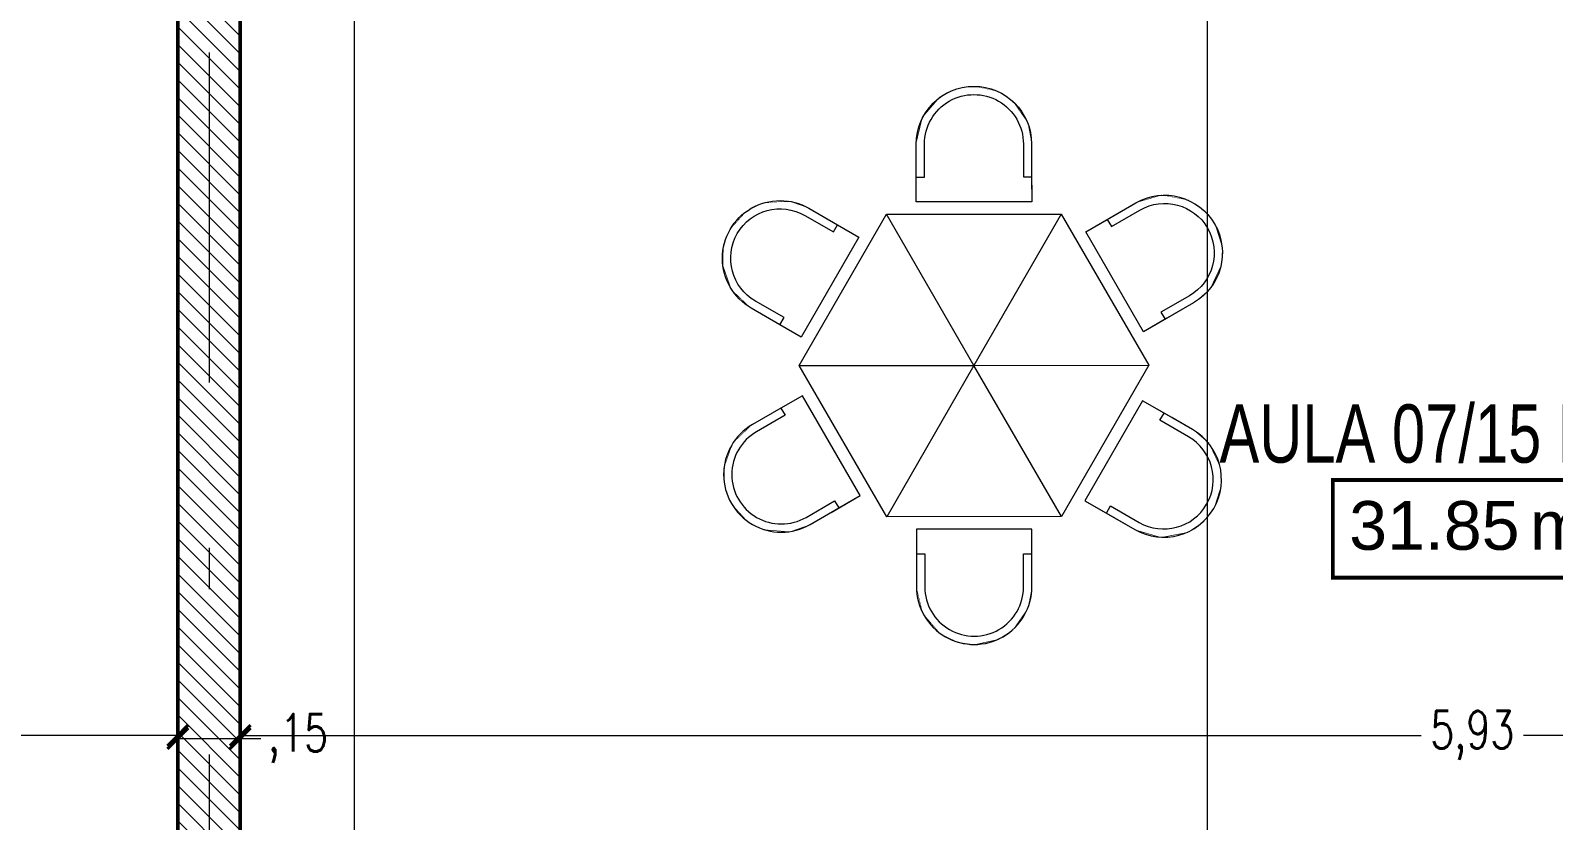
# Model space of a CAD drawing. Header units: millimetres. Extents: x 216 to 2687, y 57 to 1099.
# Drawn here: x 232.143 to 235.806, y 90.735 to 92.635 of the extents above; entities that cross this region are included whole.
import ezdxf
from ezdxf.enums import TextEntityAlignment as Align

# ---------------------------------------------------------------- set-up
doc = ezdxf.new("R2010")
doc.units = ezdxf.units.MM
doc.header["$LTSCALE"] = 0.5
doc.set_wipeout_variables(frame=1)
doc.header["$PDMODE"] = 35
doc.linetypes.add('DASHDOT2', pattern=[12.7, 6.35, -3.175, 0, -3.175])
for name, color, linetype, lineweight in [('A-COTAS', 7, 'Continuous', 9), ('A-EJES', 7, 'DASHDOT2', 9), ('A-MUEB', 48, 'Continuous', 18), ('A-MUEB-SILL', 46, 'Continuous', 15), ('A-MURO', 5, 'Continuous', 50), ('A-MURO-ACHU', 250, 'Continuous', 0), ('A-TEXT-ESPA', 1, 'Continuous', 9)]:
    doc.layers.add(name, color=color, linetype=linetype, lineweight=lineweight)
doc.layers.add('BORRADOR', color=3, linetype='Continuous', plot=False)
doc.styles.add('Cotas', font='romans.shx', dxfattribs={"width": 0.75})
doc.styles.add('ING_50', font='swisscl.ttf', dxfattribs={"height": 0.08})
doc.styles.add('swis Lt BT', font='swissl.ttf')
doc.dimstyles.new("1-25'", dxfattribs={"dimtxt": 0.075, "dimasz": 0.05, "dimexe": 0.015, "dimexo": 0, "dimgap": 0.02, "dimtad": 0, "dimzin": 4, "dimtxsty": 'Cotas', "dimblk": 'ARCHTICK', "dimcen": 0.09, "dimclrd": 142, "dimclre": 2, "dimclrt": 2, "dimadec": 0, "dimazin": 0, "dimtfac": 1, "dimtmove": 0, "dimatfit": 3, "dimfxl": 0.1, "dimlwd": 13, "dimlwe": 9, "dimarcsym": 2})

# ---------------------------------------------------------------- blocks, each defined once
blk = doc.blocks.new('MESA_PREESC_PL')
at = {"layer": 'A-MUEB'}
for points in [[(-0.3936, 0.1383), (-0.5323, 0.1383), (-0.5957, 0.1229), (-0.6447, 0.0807), (-0.6651, 0.0392), (-0.6709, -0.0005), (-0.6582, -0.0583), (-0.635, -0.0935), (-0.583, -0.1295), (-0.5321, -0.1391), (-0.4741, -0.1391), (-0.3934, -0.1391)], [(0.3934, 0.1387), (0.5321, 0.1388), (0.5956, 0.1235), (0.6446, 0.0814), (0.6651, 0.0399), (0.6709, 0.0002), (0.6583, -0.0577), (0.6351, -0.0929), (0.5832, -0.1289), (0.5323, -0.1386), (0.4742, -0.1386), (0.3936, -0.1387)]]:
    blk.add_lwpolyline(points, close=True, dxfattribs=at)
at = {"ltscale": 10}
blk.add_wipeout([(0.3636, 0.2102), (0.3638, -0.2098), (0.0002, -0.42), (-0.3636, -0.2102), (-0.3638, 0.2098), (-0.0002, 0.42)], dxfattribs=at).dxf.layer = 'A-MUEB'
at = {"layer": 'A-MUEB'}
for p, q in [((-0.0002, 0.42), (0, 0)), ((-0.0002, 0.42), (0, 0)), ((0, 0), (-0.3638, 0.2098)), ((0, 0), (-0.3638, 0.2098)), ((0, 0), (0.3636, 0.2102)), ((0, 0), (0.3636, 0.2102)), ((-0.3636, -0.2102), (0, 0)), ((-0.3636, -0.2102), (0, 0)), ((0.3638, -0.2098), (0, 0)), ((0.3638, -0.2098), (0, 0)), ((0, 0), (0.0002, -0.42)), ((0, 0), (0.0002, -0.42))]:
    blk.add_line(p, q, dxfattribs=at)
for points in [[(-0.0729, 0.4126), (-0.1423, 0.5327), (-0.1874, 0.58), (-0.2483, 0.6013), (-0.2945, 0.5982), (-0.3318, 0.5834), (-0.3755, 0.5435), (-0.3944, 0.5058), (-0.3995, 0.4428), (-0.3824, 0.3939), (-0.3534, 0.3436), (-0.313, 0.2738)], [(0.0681, 0.4153), (0.1374, 0.5354), (0.1824, 0.5827), (0.2433, 0.6041), (0.2895, 0.6011), (0.3268, 0.5863), (0.3706, 0.5464), (0.3895, 0.5088), (0.3947, 0.4457), (0.3777, 0.3968), (0.3486, 0.3465), (0.3084, 0.2767)], [(-0.3253, -0.2669), (-0.3946, -0.3871), (-0.413, -0.4497), (-0.401, -0.5131), (-0.3752, -0.5516), (-0.3437, -0.5765), (-0.2873, -0.5944), (-0.2453, -0.5919), (-0.1881, -0.5649), (-0.1543, -0.5256), (-0.1253, -0.4753), (-0.085, -0.4055)], [(0.3212, -0.2691), (0.3906, -0.3892), (0.4091, -0.4518), (0.3971, -0.5153), (0.3714, -0.5538), (0.3399, -0.5787), (0.2835, -0.5967), (0.2415, -0.5942), (0.1843, -0.5672), (0.1505, -0.528), (0.1214, -0.4777), (0.081, -0.4079)]]:
    blk.add_lwpolyline(points, close=True, dxfattribs=at)
at = {"layer": 'A-MUEB', "ltscale": 10}
blk.add_lwpolyline([(0.3636, 0.2102), (0.3638, -0.2098), (0.0002, -0.42), (-0.3636, -0.2102), (-0.3638, 0.2098), (-0.0002, 0.42)], close=True, dxfattribs=at)
for points in [[(-0.3936, 0.1383), (-0.5323, 0.1383), (-0.5957, 0.1229), (-0.6447, 0.0807), (-0.6651, 0.0392), (-0.6709, -0.0005), (-0.6582, -0.0583), (-0.635, -0.0935), (-0.583, -0.1295), (-0.5321, -0.1391), (-0.4741, -0.1391), (-0.3934, -0.1391)], [(0.3934, 0.1387), (0.5321, 0.1388), (0.5956, 0.1235), (0.6446, 0.0814), (0.6651, 0.0399), (0.6709, 0.0002), (0.6583, -0.0577), (0.6351, -0.0929), (0.5832, -0.1289), (0.5323, -0.1386), (0.4742, -0.1386), (0.3936, -0.1387)]]:
    blk.add_wipeout(points).dxf.layer = 'A-MUEB'
at = {"layer": 'A-MUEB'}
for points in [[(-0.453, 0.1383), (-0.5323, 0.1383, 1), (-0.5321, -0.1391), (-0.4529, -0.1391)], [(0.4529, 0.1388), (0.5321, 0.1388, -1), (0.5323, -0.1386), (0.453, -0.1386)]]:
    blk.add_lwpolyline(points, format="xyb", dxfattribs=at)
for points in [[(-0.4529, -0.1391), (-0.3934, -0.1391), (-0.3936, 0.1383), (-0.453, 0.1383), (-0.453, 0.1185), (-0.5323, 0.1184, 1), (-0.5321, -0.1193), (-0.4529, -0.1193)], [(0.453, -0.1386), (0.3936, -0.1387), (0.3934, 0.1387), (0.4529, 0.1388), (0.4529, 0.1189), (0.5321, 0.119, -1), (0.5323, -0.1188), (0.453, -0.1188)]]:
    blk.add_lwpolyline(points, format="xyb", close=True, dxfattribs=at)
for points in [[(-0.0729, 0.4126), (-0.1423, 0.5327), (-0.1874, 0.58), (-0.2483, 0.6013), (-0.2945, 0.5982), (-0.3318, 0.5834), (-0.3755, 0.5435), (-0.3944, 0.5058), (-0.3995, 0.4428), (-0.3824, 0.3939), (-0.3534, 0.3436), (-0.313, 0.2738)], [(0.0681, 0.4153), (0.1374, 0.5354), (0.1824, 0.5827), (0.2433, 0.6041), (0.2895, 0.6011), (0.3268, 0.5863), (0.3706, 0.5464), (0.3895, 0.5088), (0.3947, 0.4457), (0.3777, 0.3968), (0.3486, 0.3465), (0.3084, 0.2767)], [(-0.3253, -0.2669), (-0.3946, -0.3871), (-0.413, -0.4497), (-0.401, -0.5131), (-0.3752, -0.5516), (-0.3437, -0.5765), (-0.2873, -0.5944), (-0.2453, -0.5919), (-0.1881, -0.5649), (-0.1543, -0.5256), (-0.1253, -0.4753), (-0.085, -0.4055)], [(0.3212, -0.2691), (0.3906, -0.3892), (0.4091, -0.4518), (0.3971, -0.5153), (0.3714, -0.5538), (0.3399, -0.5787), (0.2835, -0.5967), (0.2415, -0.5942), (0.1843, -0.5672), (0.1505, -0.528), (0.1214, -0.4777), (0.081, -0.4079)]]:
    blk.add_wipeout(points).dxf.layer = 'A-MUEB'
for points in [[(-0.1026, 0.4641), (-0.1423, 0.5327, 1), (-0.3824, 0.3939), (-0.3428, 0.3253)], [(0.0978, 0.4667), (0.1374, 0.5354, -1), (0.3777, 0.3968), (0.3381, 0.3282)], [(-0.355, -0.3184), (-0.3946, -0.3871, 1), (-0.1543, -0.5256), (-0.1147, -0.457)], [(0.3509, -0.3206), (0.3906, -0.3892, -1), (0.1505, -0.528), (0.1108, -0.4594)]]:
    blk.add_lwpolyline(points, format="xyb", dxfattribs=at)
for points in [[(-0.3428, 0.3253), (-0.313, 0.2738), (-0.0729, 0.4126), (-0.1026, 0.4641), (-0.1198, 0.4542), (-0.1594, 0.5228, 1), (-0.3653, 0.4038), (-0.3256, 0.3352)], [(0.3381, 0.3282), (0.3084, 0.2767), (0.0681, 0.4153), (0.0978, 0.4667), (0.1149, 0.4568), (0.1545, 0.5255, -1), (0.3605, 0.4067), (0.3209, 0.3381)], [(-0.1147, -0.457), (-0.085, -0.4055), (-0.3253, -0.2669), (-0.355, -0.3184), (-0.3378, -0.3283), (-0.3774, -0.397, 1), (-0.1715, -0.5157), (-0.1319, -0.4471)], [(0.1108, -0.4594), (0.081, -0.4079), (0.3212, -0.2691), (0.3509, -0.3206), (0.3338, -0.3305), (0.3735, -0.3991, -1), (0.1676, -0.5181), (0.1279, -0.4495)]]:
    blk.add_lwpolyline(points, format="xyb", close=True, dxfattribs=at)
blk = doc.blocks.new('IND_ESPACIO_PL')
at = {"layer": 'A-TEXT-ESPA', "color": 7, "const_width": 0.00945}
blk.add_lwpolyline([(-0.3615, 0), (-0.3615, -0.2344), (0.3615, -0.2344), (0.3615, 0)], close=True, dxfattribs=at)
at = {"layer": 'A-TEXT-ESPA', "color": 7, "style": 'swis Lt BT'}
blk.add_text('m²', height=0.11719, dxfattribs=at).set_placement((0.1124, -0.1674))
at = {"layer": 'A-TEXT-ESPA', "style": 'ING_50'}
blk.add_attdef('NOMBRE-DEL-ESPACIO', text='', height=0.14, dxfattribs=at).set_placement((0, 0), align=Align.BOTTOM_CENTER)
at = {"layer": 'A-TEXT-ESPA', "style": 'swis Lt BT'}
blk.add_attdef('00.00', text='', height=0.227, dxfattribs=at).set_placement((-0.3222, -0.1674), (0.068, -0.1674), align=Align.ALIGNED)
blk = doc.blocks.new('_ArchTick')
at = {"color": 0, "linetype": 'ByBlock', "const_width": 0.15}
blk.add_lwpolyline([(-0.5, -0.5), (0.5, 0.5)], dxfattribs=at)
blk = doc.blocks.new('*D132')
at = {"layer": 'A-COTAS', "color": 2, "linetype": 'DASHDOT2', "lineweight": 9, "transparency": 16777216}
for p, q in [((226.5895, 90.9461), (226.5895, 90.925)), ((232.4978, 90.8512), (232.4978, 90.955))]:
    blk.add_line(p, q, dxfattribs=at)
at = {"layer": 'A-COTAS', "color": 142, "linetype": 'Continuous', "lineweight": 13, "transparency": 16777216}
for p, q in [((226.5895, 90.94), (229.4304, 90.94)), ((232.4978, 90.94), (229.6569, 90.94))]:
    blk.add_line(p, q, dxfattribs=at)
at = {"layer": 'DEFPOINTS', "color": 0, "transparency": 16777216}
for p in [(226.5895, 90.9461), (232.4978, 90.94), (232.4978, 90.8512)]:
    blk.add_point(p, dxfattribs=at)
at = {"layer": 'A-COTAS', "color": 142, "lineweight": 13, "transparency": 16777216, "xscale": 0.05, "yscale": 0.05, "zscale": 0.05, "rotation": 180}
blk.add_blockref('_ArchTick', (226.5895, 90.94), dxfattribs=at)
at = {"layer": 'A-COTAS', "color": 142, "lineweight": 13, "transparency": 16777216, "xscale": 0.05, "yscale": 0.05, "zscale": 0.05}
blk.add_blockref('_ArchTick', (232.4978, 90.94), dxfattribs=at)
at = {"layer": 'A-COTAS', "color": 2, "transparency": 16777216, "insert": (229.5436, 90.94), "char_height": 0.09, "attachment_point": 5, "style": 'Cotas'}
blk.add_mtext('5,91', dxfattribs=at)
blk = doc.blocks.new('*D133')
at = {"layer": 'A-COTAS', "color": 2, "linetype": 'DASHDOT2', "lineweight": 9, "transparency": 16777216}
for p, q in [((232.4978, 90.8512), (232.4978, 90.9475)), ((232.6478, 90.8512), (232.6478, 90.9475))]:
    blk.add_line(p, q, dxfattribs=at)
at = {"layer": 'A-COTAS', "color": 142, "linetype": 'Continuous', "lineweight": 13, "transparency": 16777216}
for p, q in [((232.4978, 90.9325), (232.6478, 90.9325)), ((232.6478, 90.9325), (232.6978, 90.9325))]:
    blk.add_line(p, q, dxfattribs=at)
at = {"layer": 'DEFPOINTS', "color": 0, "transparency": 16777216}
for p in [(232.6478, 90.9325), (232.4978, 90.8512), (232.6478, 90.8512)]:
    blk.add_point(p, dxfattribs=at)
at = {"layer": 'A-COTAS', "color": 142, "lineweight": 13, "transparency": 16777216, "xscale": 0.05, "yscale": 0.05, "zscale": 0.05, "rotation": 180}
blk.add_blockref('_ArchTick', (232.4978, 90.9325), dxfattribs=at)
at = {"layer": 'A-COTAS', "color": 142, "lineweight": 13, "transparency": 16777216, "xscale": 0.05, "yscale": 0.05, "zscale": 0.05}
blk.add_blockref('_ArchTick', (232.6478, 90.9325), dxfattribs=at)
at = {"layer": 'A-COTAS', "color": 2, "transparency": 16777216, "insert": (232.7869, 90.9325), "char_height": 0.09, "attachment_point": 5, "style": 'Cotas'}
blk.add_mtext(',15', dxfattribs=at)
blk = doc.blocks.new('*D134')
at = {"layer": 'A-COTAS', "color": 2, "linetype": 'DASHDOT2', "lineweight": 9, "transparency": 16777216}
for p, q in [((232.6478, 90.8512), (232.6478, 90.955)), ((238.5728, 90.94), (238.5728, 90.955))]:
    blk.add_line(p, q, dxfattribs=at)
at = {"layer": 'A-COTAS', "color": 142, "linetype": 'Continuous', "lineweight": 13, "transparency": 16777216}
for p, q in [((232.6478, 90.94), (235.4874, 90.94)), ((238.5728, 90.94), (235.7331, 90.94))]:
    blk.add_line(p, q, dxfattribs=at)
at = {"layer": 'DEFPOINTS', "color": 0, "transparency": 16777216}
for p in [(238.5728, 90.94), (238.5728, 90.94), (232.6478, 90.8512)]:
    blk.add_point(p, dxfattribs=at)
at = {"layer": 'A-COTAS', "color": 142, "lineweight": 13, "transparency": 16777216, "xscale": 0.05, "yscale": 0.05, "zscale": 0.05, "rotation": 180}
blk.add_blockref('_ArchTick', (232.6478, 90.94), dxfattribs=at)
at = {"layer": 'A-COTAS', "color": 142, "lineweight": 13, "transparency": 16777216, "xscale": 0.05, "yscale": 0.05, "zscale": 0.05}
blk.add_blockref('_ArchTick', (238.5728, 90.94), dxfattribs=at)
at = {"layer": 'A-COTAS', "color": 2, "transparency": 16777216, "insert": (235.6103, 90.94), "char_height": 0.09, "attachment_point": 5, "style": 'Cotas'}
blk.add_mtext('5,93', dxfattribs=at)
blk = doc.blocks.new('*D363')
at = {"layer": 'A-COTAS', "color": 2, "linetype": 'DASHDOT2', "lineweight": 9, "transparency": 16777216}
for p, q in [((232.9706, 93.3969), (232.9071, 93.3969)), ((232.726, 86.1469), (232.9371, 86.1469))]:
    blk.add_line(p, q, dxfattribs=at)
at = {"layer": 'A-COTAS', "color": 142, "linetype": 'Continuous', "lineweight": 13, "transparency": 16777216}
for p, q in [((232.9221, 93.3969), (232.9221, 89.8948)), ((232.9221, 86.1469), (232.9221, 89.6491))]:
    blk.add_line(p, q, dxfattribs=at)
at = {"layer": 'DEFPOINTS', "color": 0, "transparency": 16777216}
for p in [(232.9221, 93.3969), (232.9706, 93.3969), (232.726, 86.1469)]:
    blk.add_point(p, dxfattribs=at)
at = {"layer": 'A-COTAS', "color": 142, "lineweight": 13, "transparency": 16777216, "xscale": 0.05, "yscale": 0.05, "zscale": 0.05}
for p, rotation in [((232.9221, 93.3969), 90), ((232.9221, 86.1469), 270)]:
    blk.add_blockref('_ArchTick', p, dxfattribs=dict(at, rotation=rotation))
at = {"layer": 'A-COTAS', "color": 2, "transparency": 16777216, "insert": (232.9221, 89.7719), "char_height": 0.09, "attachment_point": 5, "rotation": 90, "style": 'Cotas'}
blk.add_mtext('7,25', dxfattribs=at)
blk = doc.blocks.new('*D369')
at = {"layer": 'A-COTAS', "color": 2, "linetype": 'DASHDOT2', "lineweight": 9, "transparency": 16777216}
for p, q in [((234.6634, 93.0054), (234.9878, 93.0054)), ((234.4728, 86.7969), (234.9878, 86.7969))]:
    blk.add_line(p, q, dxfattribs=at)
at = {"layer": 'A-COTAS', "color": 142, "linetype": 'Continuous', "lineweight": 13, "transparency": 16777216}
for p, q in [((234.9728, 93.0054), (234.9728, 90.0128)), ((234.9728, 86.7969), (234.9728, 89.7896))]:
    blk.add_line(p, q, dxfattribs=at)
at = {"layer": 'DEFPOINTS', "color": 0, "transparency": 16777216}
for p in [(234.6634, 93.0054), (234.9728, 93.0054), (234.4728, 86.7969)]:
    blk.add_point(p, dxfattribs=at)
at = {"layer": 'A-COTAS', "color": 142, "lineweight": 13, "transparency": 16777216, "xscale": 0.05, "yscale": 0.05, "zscale": 0.05}
for p, rotation in [((234.9728, 93.0054), 90), ((234.9728, 86.7969), 270)]:
    blk.add_blockref('_ArchTick', p, dxfattribs=dict(at, rotation=rotation))
at = {"layer": 'A-COTAS', "color": 2, "transparency": 16777216, "insert": (234.9728, 89.9012), "char_height": 0.09, "attachment_point": 5, "rotation": 90, "style": 'Cotas'}
blk.add_mtext('6,21', dxfattribs=at)

msp = doc.modelspace()

# ---------------------------------------------------------------- hatches: boundary and pattern name
at = {"layer": 'A-MURO-ACHU'}
h = msp.add_hatch(dxfattribs=at)
h.set_pattern_fill('_USER', color=256, scale=0.03, angle=135, pattern_type=0)
h.set_pattern_definition([(135, (-2414.348867, -998.31859), (-0.02121320344, -0.02121320344), [])])
h.paths.add_polyline_path([(232.6478, 93.3969), (232.6478, 86.1969), (232.4978, 86.1969), (232.4978, 93.3969)])

# ---------------------------------------------------------------- linework, layer by layer
at = {"layer": 'A-EJES', "ltscale": 0.25}
msp.add_line((232.5728, 95.9569), (232.5728, 82.3969), dxfattribs=at)
at = {"layer": 'A-MURO'}
msp.add_lwpolyline([(232.6478, 93.3969), (232.6478, 86.1969), (232.4978, 86.1969), (232.4978, 93.3969)], close=True, dxfattribs=at)
at = {"layer": 'BORRADOR'}
msp.add_lwpolyline([(230.6321, 93.3969), (232.4978, 93.3969), (232.4978, 86.1969), (232.4228, 86.1969), (232.4228, 86.1469), (230.826, 86.1469)], dxfattribs=at)
msp.add_lwpolyline([(232.6478, 93.3969), (234.5134, 93.3969), (234.5134, 93.0054), (234.6634, 93.0054), (234.6634, 93.1298), (236.6578, 93.1298), (236.6578, 93.0054), (236.8078, 93.0054), (236.8078, 93.3969), (238.5728, 93.3969), (238.5728, 88.6969), (235.9728, 88.6969), (235.9728, 86.7969), (234.3228, 86.7969), (234.3228, 86.1469), (232.7228, 86.1469), (232.7228, 86.1969), (232.6478, 86.1969)], close=True, dxfattribs=at)

# ---------------------------------------------------------------- dimensions: what is measured, and where the dimension line sits
at = {"layer": 'A-COTAS'}
dim = msp.add_linear_dim(base=(232.9221, 93.3969), p1=(232.726, 86.1469), p2=(232.9706, 93.3969), angle=90, dimstyle="1-25'", override={"dimtxt": 0.09}, dxfattribs=at)
dim.commit()
dim.dimension.update_dxf_attribs({"geometry": '*D363', "text_midpoint": (232.9221, 89.7719)})
for base, p1, p2, picture, middle in [((232.4978, 90.94), (226.5895, 90.9461), (232.4978, 90.8512), '*D132', (229.5436, 90.94)), ((232.6478, 90.9325), (232.4978, 90.8512), (232.6478, 90.8512), '*D133', (232.7869, 90.9325)), ((238.5727545293, 90.9399877006), (232.647754529, 90.8511614386), (238.5727545293, 90.9399877006), '*D134', (235.6102545292, 90.9399877006))]:
    dim = msp.add_linear_dim(base=base, p1=p1, p2=p2, dimstyle="1-25'", override={"dimtxt": 0.09}, dxfattribs=at)
    dim.commit()
    dim.dimension.update_dxf_attribs({"geometry": picture, "text_midpoint": middle})

# ---------------------------------------------------------------- next in the draw order: block references
at = {"layer": 'A-MUEB-SILL', "rotation": 90}
msp.add_blockref('MESA_PREESC_PL', (234.4121, 91.8295), dxfattribs=at)

# ---------------------------------------------------------------- next in the draw order: block references
at = {"layer": 'A-TEXT-ESPA', "color": 0}
ref = msp.add_blockref('IND_ESPACIO_PL', (235.6364, 91.5537), dxfattribs=at)
ref.add_attrib('00.00', '31.85', (235.3142, 91.3862), dxfattribs={"height": 0.11719, "style": 'swis Lt BT'})
ref.add_attrib('NOMBRE-DEL-ESPACIO', 'AULA 07/15 NIÑOS', dxfattribs={"height": 0.14, "style": 'ING_50'}).set_placement((235.6364, 91.5537), align=Align.BOTTOM_CENTER)

# ---------------------------------------------------------------- next in the draw order: dimensions: what is measured, and where the dimension line sits
at = {"layer": 'A-COTAS'}
dim = msp.add_linear_dim(base=(234.9728, 93.0054), p1=(234.4728, 86.7969), p2=(234.6634, 93.0054), angle=90, dimstyle="1-25'", override={"dimtxt": 0.09}, dxfattribs=at)
dim.commit()
dim.dimension.update_dxf_attribs({"geometry": '*D369', "text_midpoint": (234.9728, 89.9012)})

doc.saveas('drawing.dxf')
